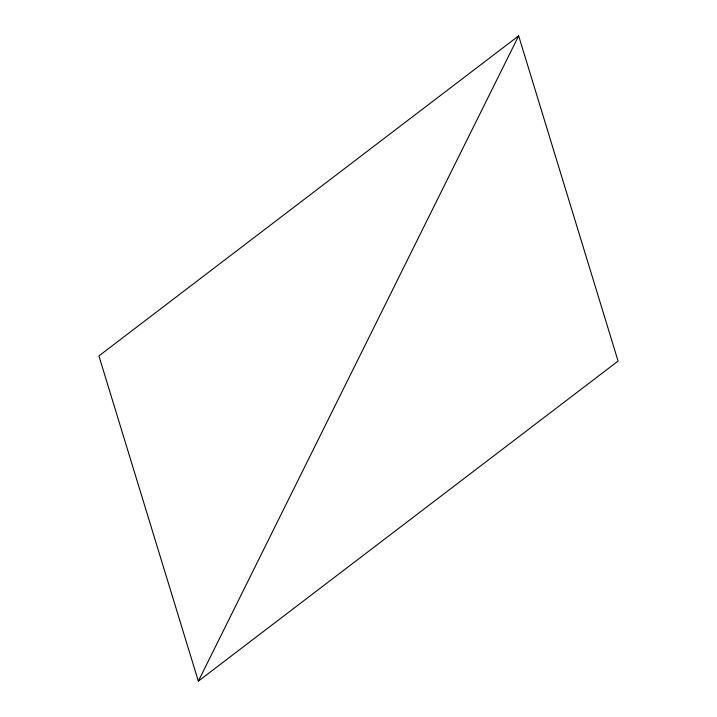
<?xml version="1.0" encoding="UTF-8"?>
<svg xmlns="http://www.w3.org/2000/svg" width="717" height="717" viewBox="0 0 717 717"><rect width="100%" height="100%" fill="white"/><g stroke="black" fill="none" stroke-linecap="round" stroke-linejoin="round"><path stroke-width="1.08" d="M198.34 681.15L518.66 35.85L618.09 361.072L198.34 681.15L98.91 355.928L518.66 35.85"/></g></svg>
